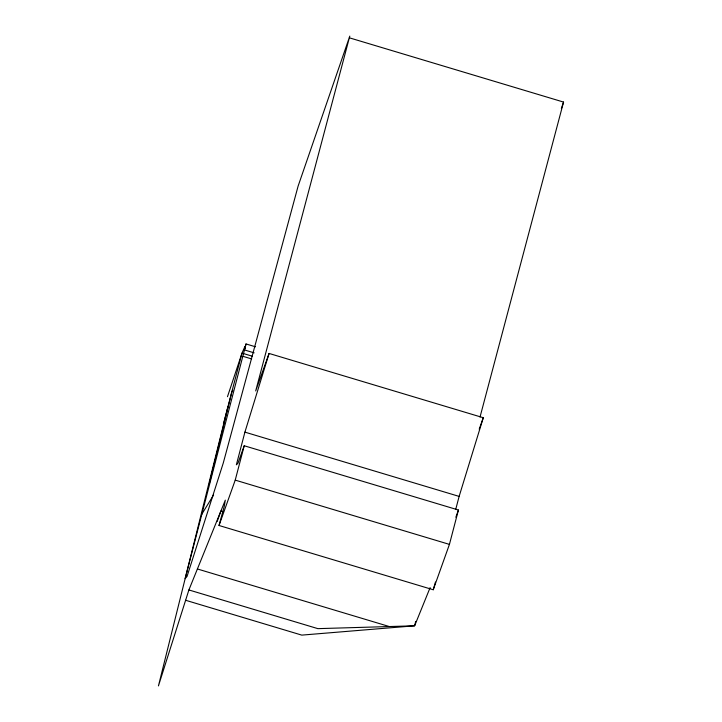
<?xml version="1.0" encoding="UTF-8"?>
<svg xmlns="http://www.w3.org/2000/svg" width="722" height="722" viewBox="0 0 722 722"><rect width="100%" height="100%" fill="white"/><g stroke="black" fill="none" stroke-linecap="round" stroke-linejoin="round"><path stroke-width="1.08" d="M254.135 352.85L244.46 349.944L244.948 346.398L241.996 353.121L227.475 396.703M455.708 509.461L459.129 496.402L483.298 417.713L269.08 353.446L255.687 390.954L349.8 36.1L298.114 186.105L223.251 463.082L187.034 576.454L185.112 578.674L246.022 343.952L255.534 346.804M209.317 483.65L231.888 391.694L232.836 390.142M227.926 406.892L158.443 685.9L188.893 589.946L225.309 500.147L224.271 506.23L219.019 525.49L433.236 589.757L449.436 544.388L458.425 510.021L244.217 445.754L237.944 463.298L236.374 464.778L244.911 432.135L269.08 353.446M415.71 621.452L414.627 625.803L301.778 635.116L185.662 600.28M241.996 353.121L223.405 423.985M244.46 349.944L246.022 343.952M219.019 525.49L235.228 480.121L244.217 445.754M480.013 417.072L563.557 102.073L349.34 37.806M433.236 589.757L435.465 582.031M202.512 512.051L201.817 514.181L213.586 495.021M561.364 108.426L563.557 102.073M217.196 521.383L220.914 510.996L223.062 511.645M479.2 429.175L483.298 417.713M455.844 517.25L458.425 510.021M430.132 587.582L414.627 625.803L317.87 628.645L188.893 589.946M243.034 353.437L252.42 356.244M243.088 356.361L251.635 358.924M244.911 432.135L459.129 496.402M235.228 480.121L449.436 544.388M197.395 568.972L389.302 626.543"/></g></svg>
